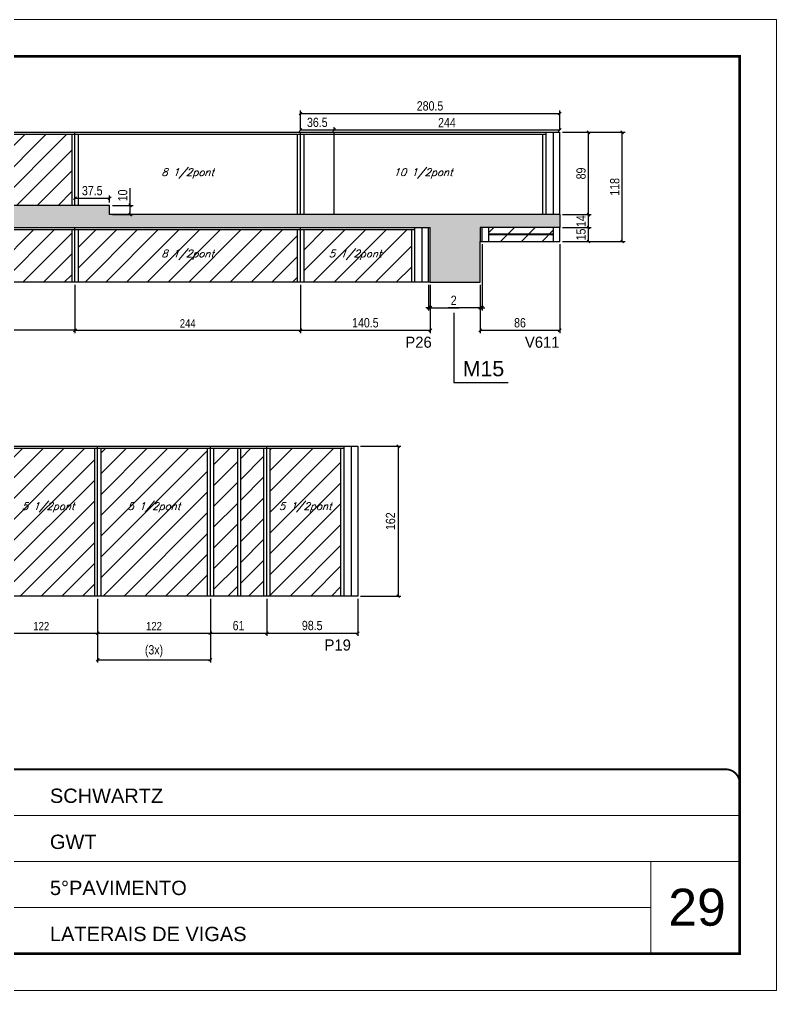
# Model space of a CAD drawing. Extents: x 13154 to 22413, y 1253 to 30260.
# Drawn here: x 13820 to 14639, y 20779 to 21829 of the extents above; entities that cross this region are included whole.
import ezdxf

# ---------------------------------------------------------------- set-up
doc = ezdxf.new("R2010")
doc.units = 0
doc.linetypes.add('CONTINUO', pattern=[0])
doc.linetypes.add('DASHED', pattern=[0.75, 0.5, -0.25])
for name, color, linetype in [('5', 5, 'Continuous'), ('COTA', 241, 'Continuous'), ('NOMENCLATURA', 7, 'Continuous'), ('Painéis', 200, 'Continuous'), ('SARR_2.2x7', 40, 'Continuous'), ('SARR_3.5x7', 81, 'Continuous'), ('texto', 7, 'Continuous')]:
    doc.layers.add(name, color=color, linetype=linetype)
for name, color, linetype, lineweight in [('CARIMBO', 255, 'Continuous', 9), ('Folhas', 255, 'Continuous', 9), ('Hachura', 251, 'Continuous', 9), ('SARRAFO DE PRESSAO', 251, 'DASHED', 9)]:
    doc.layers.add(name, color=color, linetype=linetype, lineweight=lineweight)
doc.styles.add('ARIAL', font='arial.ttf')
doc.styles.add('COTA TECNICA', font='techl___.ttf', dxfattribs={"height": 10})
doc.styles.add('COTA TECNICA-50', font='techl___.ttf', dxfattribs={"height": 9})
doc.styles.add('Romans', font='romans.shx')
doc.styles.add('ROMAS860', font='ROMAS860.SHX')
doc.styles.get("Standard").update_dxf_attribs({"font": 'arial.ttf'})
doc.dimstyles.new('COTA PAINEL-50', dxfattribs={"dimtxt": 9, "dimasz": 3, "dimexe": 3, "dimexo": 3, "dimgap": 3, "dimtad": 1, "dimdec": 1, "dimzin": 12, "dimdsep": 46, "dimtxsty": 'COTA TECNICA-50', "dimblk1": 'OBLIQUE', "dimblk2": 'OBLIQUE', "dimsah": 1, "dimcen": 0.9, "dimclrd": 4, "dimclre": 4, "dimclrt": 240, "dimadec": 1, "dimazin": 3, "dimtfac": 1, "dimtdec": 1, "dimtmove": 0, "dimatfit": 3, "dimfxl": 1, "dimtolj": 1, "dimtzin": 12, "dimarcsym": 0})
doc.dimstyles.new('PAINEL', dxfattribs={"dimtxt": 10, "dimasz": 3, "dimexe": 3, "dimexo": 3, "dimgap": 3, "dimtad": 1, "dimdec": 1, "dimzin": 12, "dimdsep": 46, "dimtxsty": 'COTA TECNICA', "dimblk1": 'OBLIQUE', "dimblk2": 'OBLIQUE', "dimsah": 1, "dimcen": 0.9, "dimclrd": 4, "dimclre": 4, "dimclrt": 240, "dimadec": 1, "dimazin": 3, "dimtfac": 1, "dimtdec": 1, "dimtmove": 0, "dimatfit": 3, "dimfxl": 1, "dimtolj": 1, "dimtzin": 12, "dimarcsym": 0})
pattern_1 = [(45, (-43.253, 0), (-11.22532, 11.22532), [])]

# ---------------------------------------------------------------- blocks, each defined once
blk = doc.blocks.new('9999999999')
at = {"color": 30, "linetype": 'CONTINUO'}
for p, q in [((98564.6, 34379.6), (99584, 34379.6)), ((98564.6, 34329.8), (99488, 34329.8)), ((99584, 34329.8), (99488, 34329.8)), ((99488, 34329.8), (99488, 34230.2)), ((98564.6, 34280), (99488, 34280))]:
    blk.add_line(p, q, dxfattribs=at)
at = {"color": 30, "linetype": 'CONTINUO', "const_width": 2}
blk.add_lwpolyline([(99584, 34230.2), (99584, 34414.4, 0.414214), (99569, 34429.4), (98229, 34429.4, 0.414214), (98214, 34414.4), (98214, 34245.2, 0.414214), (98229, 34230.2), (99584, 34230.2)], format="xyb", dxfattribs=at)
at = {"layer": 'Folhas'}
blk.add_lwpolyline([(98139, 34190.2), (99624, 34190.2), (99624, 35240.2), (98139, 35240.2)], close=True, dxfattribs=at)
at = {"layer": 'Folhas', "color": 30, "const_width": 3}
blk.add_lwpolyline([(98214, 34230.2), (99584, 34230.2), (99584, 35200.2), (98214, 35200.2)], close=True, dxfattribs=at)
at = {"color": 7, "linetype": 'Continuous', "ltscale": 5, "style": 'ARIAL'}
for s, height, p in [('SCHWARTZ', 15.48, (98837.7, 34393.1)), ('GWT', 15.48, (98837.7, 34343.3)), ('5°PAVIMENTO', 15.483, (98837.7, 34293.5)), ('LATERAIS DE VIGAS', 15.483, (98837.7, 34243.7))]:
    blk.add_text(s, height=height, dxfattribs=at).set_placement(p)
blk = doc.blocks.new('_Oblique')
at = {"color": 0, "linetype": 'ByBlock', "lineweight": -2}
blk.add_line((-0.5, -0.5), (0.5, 0.5), dxfattribs=at)
blk = doc.blocks.new('*D687')
at = {"layer": 'COTA', "color": 4, "linetype": 'ByBlock', "lineweight": -2, "transparency": 16777216}
for p, q in [((13880.2, 21542.1), (13880.2, 21490)), ((14124.2, 21542.1), (14124.2, 21490)), ((13880.2, 21493), (14124.2, 21493))]:
    blk.add_line(p, q, dxfattribs=at)
at = {"layer": 'Defpoints', "color": 0, "linetype": 'ByBlock', "transparency": 16777216}
for p in [(13880.2, 21545.1), (14124.2, 21545.1), (14124.2, 21493)]:
    blk.add_point(p, dxfattribs=at)
at = {"layer": 'COTA', "color": 4, "linetype": 'ByBlock', "lineweight": -2, "transparency": 16777216, "xscale": 3, "yscale": 3, "zscale": 3, "rotation": 180}
blk.add_blockref('_Oblique', (13880.2, 21493), dxfattribs=at)
at = {"layer": 'COTA', "color": 4, "linetype": 'ByBlock', "lineweight": -2, "transparency": 16777216, "xscale": 3, "yscale": 3, "zscale": 3}
blk.add_blockref('_Oblique', (14124.2, 21493), dxfattribs=at)
at = {"layer": 'COTA', "color": 240, "linetype": 'ByBlock', "transparency": 16777216, "insert": (14002.2, 21500.5), "char_height": 9, "attachment_point": 5, "style": 'COTA TECNICA-50'}
blk.add_mtext('\\A1;244', dxfattribs=at)
blk = doc.blocks.new('*D711')
at = {"layer": 'COTA', "color": 4, "linetype": 'ByBlock', "lineweight": -2, "transparency": 16777216}
for p, q in [((13636.2, 21542.1), (13636.2, 21490)), ((13880.2, 21542.1), (13880.2, 21490)), ((13880.2, 21493), (13636.2, 21493))]:
    blk.add_line(p, q, dxfattribs=at)
at = {"layer": 'Defpoints', "color": 0, "linetype": 'ByBlock', "transparency": 16777216}
for p in [(13636.2, 21545.1), (13880.2, 21545.1), (13636.2, 21493)]:
    blk.add_point(p, dxfattribs=at)
at = {"layer": 'COTA', "color": 4, "linetype": 'ByBlock', "lineweight": -2, "transparency": 16777216, "xscale": 3, "yscale": 3, "zscale": 3, "rotation": 180}
blk.add_blockref('_Oblique', (13636.2, 21493), dxfattribs=at)
at = {"layer": 'COTA', "color": 4, "linetype": 'ByBlock', "lineweight": -2, "transparency": 16777216, "xscale": 3, "yscale": 3, "zscale": 3}
blk.add_blockref('_Oblique', (13880.2, 21493), dxfattribs=at)
at = {"layer": 'COTA', "color": 240, "linetype": 'ByBlock', "transparency": 16777216, "insert": (13758.2, 21501), "char_height": 10, "attachment_point": 5, "style": 'COTA TECNICA'}
blk.add_mtext('\\A1;244', dxfattribs=at)
blk = doc.blocks.new('*D712')
at = {"layer": 'COTA', "color": 4, "linetype": 'ByBlock', "lineweight": -2, "transparency": 16777216}
for p, q in [((14124.2, 21542.1), (14124.2, 21490)), ((14264.7, 21542.1), (14264.7, 21490)), ((14124.2, 21493), (14264.7, 21493))]:
    blk.add_line(p, q, dxfattribs=at)
at = {"layer": 'Defpoints', "color": 0, "linetype": 'ByBlock', "transparency": 16777216}
for p in [(14124.2, 21545.1), (14264.7, 21545.1), (14264.7, 21493)]:
    blk.add_point(p, dxfattribs=at)
at = {"layer": 'COTA', "color": 4, "linetype": 'ByBlock', "lineweight": -2, "transparency": 16777216, "xscale": 3, "yscale": 3, "zscale": 3, "rotation": 180}
blk.add_blockref('_Oblique', (14124.2, 21493), dxfattribs=at)
at = {"layer": 'COTA', "color": 4, "linetype": 'ByBlock', "lineweight": -2, "transparency": 16777216, "xscale": 3, "yscale": 3, "zscale": 3}
blk.add_blockref('_Oblique', (14264.7, 21493), dxfattribs=at)
at = {"layer": 'COTA', "color": 240, "linetype": 'ByBlock', "transparency": 16777216, "insert": (14194.4, 21501.1), "char_height": 10, "attachment_point": 5, "style": 'COTA TECNICA'}
blk.add_mtext('\\A1;140.5', dxfattribs=at)
blk = doc.blocks.new('*D713')
at = {"layer": 'COTA', "color": 4, "lineweight": -2, "transparency": 16777216}
for p, q in [((14404.7, 21586.1), (14404.7, 21490)), ((14318.7, 21542.1), (14318.7, 21490)), ((14318.7, 21493), (14404.7, 21493))]:
    blk.add_line(p, q, dxfattribs=at)
at = {"layer": 'Defpoints', "color": 0, "transparency": 16777216}
for p in [(14404.7, 21589.1), (14318.7, 21545.1), (14404.7, 21493)]:
    blk.add_point(p, dxfattribs=at)
at = {"layer": 'COTA', "color": 4, "lineweight": -2, "transparency": 16777216, "xscale": 3, "yscale": 3, "zscale": 3, "rotation": 180}
blk.add_blockref('_Oblique', (14318.7, 21493), dxfattribs=at)
at = {"layer": 'COTA', "color": 4, "lineweight": -2, "transparency": 16777216, "xscale": 3, "yscale": 3, "zscale": 3}
blk.add_blockref('_Oblique', (14404.7, 21493), dxfattribs=at)
at = {"layer": 'COTA', "color": 240, "transparency": 16777216, "insert": (14361.7, 21501.1), "char_height": 10, "attachment_point": 5, "style": 'COTA TECNICA'}
blk.add_mtext('\\A1;86', dxfattribs=at)
blk = doc.blocks.new('*D691')
at = {"layer": 'COTA', "color": 4, "lineweight": -2, "transparency": 16777216}
for p, q in [((14407.7, 21604.1), (14438.9, 21604.1)), ((14435.9, 21589.1), (14435.9, 21604.1)), ((14407.7, 21589.1), (14438.9, 21589.1))]:
    blk.add_line(p, q, dxfattribs=at)
at = {"layer": 'Defpoints', "color": 0, "transparency": 16777216}
for p in [(14404.7, 21604.1), (14435.9, 21604.1), (14404.7, 21589.1)]:
    blk.add_point(p, dxfattribs=at)
at = {"layer": 'COTA', "color": 4, "lineweight": -2, "transparency": 16777216, "xscale": 3, "yscale": 3, "zscale": 3}
for p, rotation in [((14435.9, 21604.1), 90), ((14435.9, 21589.1), 270)]:
    blk.add_blockref('_Oblique', p, dxfattribs=dict(at, rotation=rotation))
at = {"layer": 'COTA', "color": 240, "transparency": 16777216, "insert": (14427.8, 21596.6), "char_height": 10, "attachment_point": 5, "rotation": 90, "style": 'COTA TECNICA'}
blk.add_mtext('\\A1;15', dxfattribs=at)
blk = doc.blocks.new('*D692')
at = {"layer": 'COTA', "color": 4, "lineweight": -2, "transparency": 16777216}
for p, q in [((14407.7, 21618.1), (14438.9, 21618.1)), ((14435.9, 21604.1), (14435.9, 21618.1)), ((14407.7, 21604.1), (14438.9, 21604.1))]:
    blk.add_line(p, q, dxfattribs=at)
at = {"layer": 'Defpoints', "color": 0, "transparency": 16777216}
for p in [(14404.7, 21618.1), (14435.9, 21618.1), (14404.7, 21604.1)]:
    blk.add_point(p, dxfattribs=at)
at = {"layer": 'COTA', "color": 4, "lineweight": -2, "transparency": 16777216, "xscale": 3, "yscale": 3, "zscale": 3}
for p, rotation in [((14435.9, 21618.1), 90), ((14435.9, 21604.1), 270)]:
    blk.add_blockref('_Oblique', p, dxfattribs=dict(at, rotation=rotation))
at = {"layer": 'COTA', "color": 240, "transparency": 16777216, "insert": (14427.8, 21611.1), "char_height": 10, "attachment_point": 5, "rotation": 90, "style": 'COTA TECNICA'}
blk.add_mtext('\\A1;14', dxfattribs=at)
blk = doc.blocks.new('*D702')
at = {"layer": 'COTA', "color": 4, "linetype": 'ByBlock', "lineweight": -2, "transparency": 16777216}
for p, q in [((13782.7, 21202.6), (13782.7, 21162.6)), ((13904.7, 21202.6), (13904.7, 21162.6)), ((13782.7, 21165.6), (13904.7, 21165.6))]:
    blk.add_line(p, q, dxfattribs=at)
at = {"layer": 'Defpoints', "color": 0, "linetype": 'ByBlock', "transparency": 16777216}
for p in [(13782.7, 21205.6), (13904.7, 21205.6), (13904.7, 21165.6)]:
    blk.add_point(p, dxfattribs=at)
at = {"layer": 'COTA', "color": 4, "linetype": 'ByBlock', "lineweight": -2, "transparency": 16777216, "xscale": 3, "yscale": 3, "zscale": 3, "rotation": 180}
blk.add_blockref('_Oblique', (13782.7, 21165.6), dxfattribs=at)
at = {"layer": 'COTA', "color": 4, "linetype": 'ByBlock', "lineweight": -2, "transparency": 16777216, "xscale": 3, "yscale": 3, "zscale": 3}
blk.add_blockref('_Oblique', (13904.7, 21165.6), dxfattribs=at)
at = {"layer": 'COTA', "color": 240, "linetype": 'ByBlock', "transparency": 16777216, "insert": (13843.7, 21173.2), "char_height": 9, "attachment_point": 5, "style": 'COTA TECNICA-50'}
blk.add_mtext('\\A1;122', dxfattribs=at)
blk = doc.blocks.new('*D703')
at = {"layer": 'COTA', "color": 4, "linetype": 'ByBlock', "lineweight": -2, "transparency": 16777216}
for p, q in [((13904.7, 21202.6), (13904.7, 21162.6)), ((14026.7, 21202.6), (14026.7, 21162.6)), ((13904.7, 21165.6), (14026.7, 21165.6))]:
    blk.add_line(p, q, dxfattribs=at)
at = {"layer": 'Defpoints', "color": 0, "linetype": 'ByBlock', "transparency": 16777216}
for p in [(13904.7, 21205.6), (14026.7, 21205.6), (14026.7, 21165.6)]:
    blk.add_point(p, dxfattribs=at)
at = {"layer": 'COTA', "color": 4, "linetype": 'ByBlock', "lineweight": -2, "transparency": 16777216, "xscale": 3, "yscale": 3, "zscale": 3, "rotation": 180}
blk.add_blockref('_Oblique', (13904.7, 21165.6), dxfattribs=at)
at = {"layer": 'COTA', "color": 4, "linetype": 'ByBlock', "lineweight": -2, "transparency": 16777216, "xscale": 3, "yscale": 3, "zscale": 3}
blk.add_blockref('_Oblique', (14026.7, 21165.6), dxfattribs=at)
at = {"layer": 'COTA', "color": 240, "linetype": 'ByBlock', "transparency": 16777216, "insert": (13965.7, 21173.2), "char_height": 9, "attachment_point": 5, "style": 'COTA TECNICA-50'}
blk.add_mtext('\\A1;122', dxfattribs=at)
blk = doc.blocks.new('*D704')
at = {"layer": 'COTA', "color": 4, "lineweight": -2, "transparency": 16777216}
for p, q in [((14026.7, 21202.6), (14026.7, 21162.6)), ((14087.7, 21202.6), (14087.7, 21162.6)), ((14026.7, 21165.6), (14087.7, 21165.6))]:
    blk.add_line(p, q, dxfattribs=at)
at = {"layer": 'Defpoints', "color": 0, "transparency": 16777216}
for p in [(14026.7, 21205.6), (14087.7, 21205.6), (14087.7, 21165.6)]:
    blk.add_point(p, dxfattribs=at)
at = {"layer": 'COTA', "color": 4, "lineweight": -2, "transparency": 16777216, "xscale": 3, "yscale": 3, "zscale": 3, "rotation": 180}
blk.add_blockref('_Oblique', (14026.7, 21165.6), dxfattribs=at)
at = {"layer": 'COTA', "color": 4, "lineweight": -2, "transparency": 16777216, "xscale": 3, "yscale": 3, "zscale": 3}
blk.add_blockref('_Oblique', (14087.7, 21165.6), dxfattribs=at)
at = {"layer": 'COTA', "color": 240, "transparency": 16777216, "insert": (14057.2, 21173.7), "char_height": 10, "attachment_point": 5, "style": 'COTA TECNICA'}
blk.add_mtext('\\A1;61', dxfattribs=at)
blk = doc.blocks.new('*D705')
at = {"layer": 'COTA', "color": 4, "lineweight": -2, "transparency": 16777216}
for p, q in [((13904.7, 21202.6), (13904.7, 21133.8)), ((14026.7, 21202.6), (14026.7, 21133.8)), ((13904.7, 21136.8), (14026.7, 21136.8))]:
    blk.add_line(p, q, dxfattribs=at)
at = {"layer": 'Defpoints', "color": 0, "transparency": 16777216}
for p in [(13904.7, 21205.6), (14026.7, 21205.6), (14026.7, 21136.8)]:
    blk.add_point(p, dxfattribs=at)
at = {"layer": 'COTA', "color": 4, "lineweight": -2, "transparency": 16777216, "xscale": 3, "yscale": 3, "zscale": 3, "rotation": 180}
blk.add_blockref('_Oblique', (13904.7, 21136.8), dxfattribs=at)
at = {"layer": 'COTA', "color": 4, "lineweight": -2, "transparency": 16777216, "xscale": 3, "yscale": 3, "zscale": 3}
blk.add_blockref('_Oblique', (14026.7, 21136.8), dxfattribs=at)
at = {"layer": 'COTA', "color": 240, "transparency": 16777216, "insert": (13965.7, 21146.1), "char_height": 10, "attachment_point": 5, "style": 'COTA TECNICA'}
blk.add_mtext('\\A1;(3x)', dxfattribs=at)
blk = doc.blocks.new('*D706')
at = {"layer": 'COTA', "color": 4, "lineweight": -2, "transparency": 16777216}
for p, q in [((14087.7, 21202.6), (14087.7, 21162.6)), ((14186.2, 21202.6), (14186.2, 21162.6)), ((14087.7, 21165.6), (14186.2, 21165.6))]:
    blk.add_line(p, q, dxfattribs=at)
at = {"layer": 'Defpoints', "color": 0, "transparency": 16777216}
for p in [(14087.7, 21205.6), (14186.2, 21205.6), (14186.2, 21165.6)]:
    blk.add_point(p, dxfattribs=at)
at = {"layer": 'COTA', "color": 4, "lineweight": -2, "transparency": 16777216, "xscale": 3, "yscale": 3, "zscale": 3, "rotation": 180}
blk.add_blockref('_Oblique', (14087.7, 21165.6), dxfattribs=at)
at = {"layer": 'COTA', "color": 4, "lineweight": -2, "transparency": 16777216, "xscale": 3, "yscale": 3, "zscale": 3}
blk.add_blockref('_Oblique', (14186.2, 21165.6), dxfattribs=at)
at = {"layer": 'COTA', "color": 240, "transparency": 16777216, "insert": (14136.9, 21173.8), "char_height": 10, "attachment_point": 5, "style": 'COTA TECNICA'}
blk.add_mtext('\\A1;98.5', dxfattribs=at)
blk = doc.blocks.new('*D715')
at = {"layer": 'COTA', "color": 4, "lineweight": -2, "transparency": 16777216}
for p, q in [((14189.2, 21367.6), (14232.8, 21367.6)), ((14229.8, 21367.6), (14229.8, 21205.6)), ((14189.2, 21205.6), (14232.8, 21205.6))]:
    blk.add_line(p, q, dxfattribs=at)
at = {"layer": 'Defpoints', "color": 0, "transparency": 16777216}
for p in [(14186.2, 21367.6), (14186.2, 21205.6), (14229.8, 21205.6)]:
    blk.add_point(p, dxfattribs=at)
at = {"layer": 'COTA', "color": 4, "lineweight": -2, "transparency": 16777216, "xscale": 3, "yscale": 3, "zscale": 3}
for p, rotation in [((14229.8, 21367.6), 90), ((14229.8, 21205.6), 270)]:
    blk.add_blockref('_Oblique', p, dxfattribs=dict(at, rotation=rotation))
at = {"layer": 'COTA', "color": 240, "transparency": 16777216, "insert": (14221.7, 21286.6), "char_height": 10, "attachment_point": 5, "rotation": 90, "style": 'COTA TECNICA'}
blk.add_mtext('\\A1;162', dxfattribs=at)
blk = doc.blocks.new('*D1573')
at = {"layer": 'COTA', "color": 4, "lineweight": -2, "transparency": 16777216}
for p, q in [((13880.2, 21631.1), (13880.2, 21638.8)), ((13880.2, 21635.8), (13917.7, 21635.8)), ((13917.7, 21631.1), (13917.7, 21638.8))]:
    blk.add_line(p, q, dxfattribs=at)
at = {"layer": 'Defpoints', "color": 0, "transparency": 16777216}
for p in [(13917.7, 21635.8), (13880.2, 21628.1), (13917.7, 21628.1)]:
    blk.add_point(p, dxfattribs=at)
at = {"layer": 'COTA', "color": 4, "lineweight": -2, "transparency": 16777216, "xscale": 3, "yscale": 3, "zscale": 3, "rotation": 180}
blk.add_blockref('_Oblique', (13880.2, 21635.8), dxfattribs=at)
at = {"layer": 'COTA', "color": 4, "lineweight": -2, "transparency": 16777216, "xscale": 3, "yscale": 3, "zscale": 3}
blk.add_blockref('_Oblique', (13917.7, 21635.8), dxfattribs=at)
at = {"layer": 'COTA', "color": 240, "transparency": 16777216, "insert": (13898.9, 21644), "char_height": 10, "attachment_point": 5, "style": 'COTA TECNICA'}
blk.add_mtext('\\A1;37.5', dxfattribs=at)
blk = doc.blocks.new('*D1574')
at = {"layer": 'COTA', "color": 4, "lineweight": -2, "transparency": 16777216}
for p, q in [((13940, 21628.1), (13940, 21646.6)), ((13920.7, 21628.1), (13943, 21628.1)), ((13940, 21618.1), (13940, 21628.1)), ((13920.7, 21618.1), (13943, 21618.1))]:
    blk.add_line(p, q, dxfattribs=at)
at = {"layer": 'Defpoints', "color": 0, "transparency": 16777216}
for p in [(13917.7, 21628.1), (13940, 21628.1), (13917.7, 21618.1)]:
    blk.add_point(p, dxfattribs=at)
at = {"layer": 'COTA', "color": 4, "lineweight": -2, "transparency": 16777216, "xscale": 3, "yscale": 3, "zscale": 3}
for p, rotation in [((13940, 21628.1), 90), ((13940, 21618.1), 270)]:
    blk.add_blockref('_Oblique', p, dxfattribs=dict(at, rotation=rotation))
at = {"layer": 'COTA', "color": 240, "transparency": 16777216, "insert": (13931.9, 21638.9), "char_height": 10, "attachment_point": 5, "rotation": 90, "style": 'COTA TECNICA'}
blk.add_mtext('\\A1;10', dxfattribs=at)
blk = doc.blocks.new('*D1575')
at = {"layer": 'COTA', "color": 4, "lineweight": -2, "transparency": 16777216}
for p, q in [((14320.7, 21586.1), (14320.7, 21514.5)), ((14318.7, 21542.1), (14318.7, 21514.5)), ((14318.7, 21517.5), (14283.9, 21517.5)), ((14320.7, 21517.5), (14318.7, 21517.5)), ((14320.7, 21517.5), (14323.7, 21517.5))]:
    blk.add_line(p, q, dxfattribs=at)
at = {"layer": 'Defpoints', "color": 0, "transparency": 16777216}
for p in [(14320.7, 21589.1), (14318.7, 21545.1), (14318.7, 21517.5)]:
    blk.add_point(p, dxfattribs=at)
at = {"layer": 'COTA', "color": 4, "lineweight": -2, "transparency": 16777216, "xscale": 3, "yscale": 3, "zscale": 3}
blk.add_blockref('_Oblique', (14318.7, 21517.5), dxfattribs=at)
at = {"layer": 'COTA', "color": 4, "lineweight": -2, "transparency": 16777216, "xscale": 3, "yscale": 3, "zscale": 3, "rotation": 180}
blk.add_blockref('_Oblique', (14320.7, 21517.5), dxfattribs=at)
at = {"layer": 'COTA', "color": 240, "transparency": 16777216, "insert": (14290, 21525.5), "char_height": 10, "attachment_point": 5, "style": 'COTA TECNICA'}
blk.add_mtext('\\A1;2', dxfattribs=at)
blk = doc.blocks.new('*D1576')
at = {"layer": 'COTA', "color": 4, "lineweight": -2, "transparency": 16777216}
for p, q in [((14262.7, 21542.1), (14262.7, 21514.5)), ((14264.7, 21542.1), (14264.7, 21514.5)), ((14262.7, 21517.5), (14259.7, 21517.5)), ((14262.7, 21517.5), (14264.7, 21517.5)), ((14264.7, 21517.5), (14296, 21517.5))]:
    blk.add_line(p, q, dxfattribs=at)
at = {"layer": 'Defpoints', "color": 0, "transparency": 16777216}
for p in [(14262.7, 21545.1), (14264.7, 21545.1), (14264.7, 21517.5)]:
    blk.add_point(p, dxfattribs=at)
at = {"layer": 'COTA', "color": 4, "lineweight": -2, "transparency": 16777216, "xscale": 3, "yscale": 3, "zscale": 3}
blk.add_blockref('_Oblique', (14262.7, 21517.5), dxfattribs=at)
at = {"layer": 'COTA', "color": 4, "lineweight": -2, "transparency": 16777216, "xscale": 3, "yscale": 3, "zscale": 3, "rotation": 180}
blk.add_blockref('_Oblique', (14264.7, 21517.5), dxfattribs=at)
at = {"layer": 'COTA', "color": 240, "transparency": 16777216, "insert": (14290, 21525.5), "char_height": 10, "attachment_point": 5, "style": 'COTA TECNICA'}
blk.add_mtext('\\A1;2', dxfattribs=at)
blk = doc.blocks.new('*D1577')
at = {"layer": 'COTA', "color": 4, "lineweight": -2, "transparency": 16777216}
for p, q in [((14124.2, 21710.1), (14124.2, 21730.5)), ((14124.2, 21727.5), (14404.7, 21727.5)), ((14404.7, 21710.1), (14404.7, 21730.5))]:
    blk.add_line(p, q, dxfattribs=at)
at = {"layer": 'Defpoints', "color": 0, "transparency": 16777216}
for p in [(14404.7, 21727.5), (14124.2, 21707.1), (14404.7, 21707.1)]:
    blk.add_point(p, dxfattribs=at)
at = {"layer": 'COTA', "color": 4, "lineweight": -2, "transparency": 16777216, "xscale": 3, "yscale": 3, "zscale": 3, "rotation": 180}
blk.add_blockref('_Oblique', (14124.2, 21727.5), dxfattribs=at)
at = {"layer": 'COTA', "color": 4, "lineweight": -2, "transparency": 16777216, "xscale": 3, "yscale": 3, "zscale": 3}
blk.add_blockref('_Oblique', (14404.7, 21727.5), dxfattribs=at)
at = {"layer": 'COTA', "color": 240, "transparency": 16777216, "insert": (14264.4, 21735.6), "char_height": 10, "attachment_point": 5, "style": 'COTA TECNICA'}
blk.add_mtext('\\A1;280.5', dxfattribs=at)
blk = doc.blocks.new('*D1578')
at = {"layer": 'COTA', "color": 4, "lineweight": -2, "transparency": 16777216}
for p, q in [((14124.2, 21710.1), (14124.2, 21712.6)), ((14124.2, 21709.6), (14160.7, 21709.6)), ((14160.7, 21710.1), (14160.7, 21712.6))]:
    blk.add_line(p, q, dxfattribs=at)
at = {"layer": 'Defpoints', "color": 0, "transparency": 16777216}
for p in [(14124.2, 21707.1), (14160.7, 21709.6), (14160.7, 21707.1)]:
    blk.add_point(p, dxfattribs=at)
at = {"layer": 'COTA', "color": 4, "lineweight": -2, "transparency": 16777216, "xscale": 3, "yscale": 3, "zscale": 3, "rotation": 180}
blk.add_blockref('_Oblique', (14124.2, 21709.6), dxfattribs=at)
at = {"layer": 'COTA', "color": 4, "lineweight": -2, "transparency": 16777216, "xscale": 3, "yscale": 3, "zscale": 3}
blk.add_blockref('_Oblique', (14160.7, 21709.6), dxfattribs=at)
at = {"layer": 'COTA', "color": 240, "transparency": 16777216, "insert": (14142.4, 21717.8), "char_height": 10, "attachment_point": 5, "style": 'COTA TECNICA'}
blk.add_mtext('\\A1;36.5', dxfattribs=at)
blk = doc.blocks.new('*D1579')
at = {"layer": 'COTA', "color": 4, "lineweight": -2, "transparency": 16777216}
for p, q in [((14160.7, 21710.1), (14160.7, 21712.6)), ((14160.7, 21709.6), (14404.7, 21709.6)), ((14404.7, 21710.1), (14404.7, 21712.6))]:
    blk.add_line(p, q, dxfattribs=at)
at = {"layer": 'Defpoints', "color": 0, "transparency": 16777216}
for p in [(14160.7, 21707.1), (14404.7, 21709.6), (14404.7, 21707.1)]:
    blk.add_point(p, dxfattribs=at)
at = {"layer": 'COTA', "color": 4, "lineweight": -2, "transparency": 16777216, "xscale": 3, "yscale": 3, "zscale": 3, "rotation": 180}
blk.add_blockref('_Oblique', (14160.7, 21709.6), dxfattribs=at)
at = {"layer": 'COTA', "color": 4, "lineweight": -2, "transparency": 16777216, "xscale": 3, "yscale": 3, "zscale": 3}
blk.add_blockref('_Oblique', (14404.7, 21709.6), dxfattribs=at)
at = {"layer": 'COTA', "color": 240, "transparency": 16777216, "insert": (14282.7, 21717.6), "char_height": 10, "attachment_point": 5, "style": 'COTA TECNICA'}
blk.add_mtext('\\A1;244', dxfattribs=at)
blk = doc.blocks.new('*D1580')
at = {"layer": 'COTA', "color": 4, "lineweight": -2, "transparency": 16777216}
for p, q in [((14407.7, 21707.1), (14438.9, 21707.1)), ((14435.9, 21618.1), (14435.9, 21707.1)), ((14407.7, 21618.1), (14438.9, 21618.1))]:
    blk.add_line(p, q, dxfattribs=at)
at = {"layer": 'Defpoints', "color": 0, "transparency": 16777216}
for p in [(14404.7, 21707.1), (14435.9, 21707.1), (14404.7, 21618.1)]:
    blk.add_point(p, dxfattribs=at)
at = {"layer": 'COTA', "color": 4, "lineweight": -2, "transparency": 16777216, "xscale": 3, "yscale": 3, "zscale": 3}
for p, rotation in [((14435.9, 21707.1), 90), ((14435.9, 21618.1), 270)]:
    blk.add_blockref('_Oblique', p, dxfattribs=dict(at, rotation=rotation))
at = {"layer": 'COTA', "color": 240, "transparency": 16777216, "insert": (14427.8, 21662.6), "char_height": 10, "attachment_point": 5, "rotation": 90, "style": 'COTA TECNICA'}
blk.add_mtext('\\A1;89', dxfattribs=at)
blk = doc.blocks.new('*D1581')
at = {"layer": 'COTA', "color": 4, "lineweight": -2, "transparency": 16777216}
for p, q in [((14407.7, 21707.1), (14475.4, 21707.1)), ((14472.4, 21589.1), (14472.4, 21707.1)), ((14407.7, 21589.1), (14475.4, 21589.1))]:
    blk.add_line(p, q, dxfattribs=at)
at = {"layer": 'Defpoints', "color": 0, "transparency": 16777216}
for p in [(14404.7, 21707.1), (14472.4, 21707.1), (14404.7, 21589.1)]:
    blk.add_point(p, dxfattribs=at)
at = {"layer": 'COTA', "color": 4, "lineweight": -2, "transparency": 16777216, "xscale": 3, "yscale": 3, "zscale": 3}
for p, rotation in [((14472.4, 21707.1), 90), ((14472.4, 21589.1), 270)]:
    blk.add_blockref('_Oblique', p, dxfattribs=dict(at, rotation=rotation))
at = {"layer": 'COTA', "color": 240, "transparency": 16777216, "insert": (14464.3, 21648.1), "char_height": 10, "attachment_point": 5, "rotation": 90, "style": 'COTA TECNICA'}
blk.add_mtext('\\A1;118', dxfattribs=at)

msp = doc.modelspace()

# ---------------------------------------------------------------- hatches: boundary and pattern name
at = {"layer": 'COTA'}
h = msp.add_hatch(dxfattribs=at)
h.set_pattern_fill('AR-CONC', color=256, scale=0.03)
h.set_pattern_definition([(50, (49.6595, 0), (5.4655401, -0.4781726), [0.5715, -6.2865]), (355, (49.6595, 0), (-1.0573026, 5.7317054), [0.4572, -5.0292175]), (100.451445, (50.115, -0.04), (4.4082374, 5.2535326), [0.4857003, -5.3427073]), (46.1842, (49.6595, 1.524), (8.1323712, -1.2612698), [0.85725, -9.42975]), (96.635558, (50.337, 1.419), (7.122124, 7.4227837), [0.7285507, -8.0140682]), (351.18415, (49.6595, 1.524), (7.122124, 7.4227837), [0.685799, -7.543792]), (21, (50.4215, 1.143), (4.5484317, -3.06795595), [0.5715, -6.2865]), (326, (50.4215, 1.143), (1.8540609, 5.525639), [0.4572, -5.0292]), (71.451445, (50.8005, 0.8873), (6.4024926, 2.4576831), [0.4857003, -5.3426981]), (37.5, (49.6595, 0), (0.0926581, 2.53665117), [0, -4.96824, 0, -5.1054, 0, -5.04825]), (7.5, (49.6595, 0), (2.00458988, 3.00541724), [0, -2.91084, 0, -4.85394, 0, -1.92405]), (327.5, (47.9602, 0), (4.06771786, -0.17186232), [0, -1.905, 0, -5.9436, 0, -7.8867]), (317.5, (47.1982, 0), (4.44387544, 0.76279473), [0, -2.4765, 0, -3.94716, 0, -5.6007])])
h.paths.add_polyline_path([(13917.67, 21618.14), (13917.67, 21628.14), (13636.17, 21628.14), (13636.17, 21604.14), (14264.67, 21604.14), (14264.67, 21545.14), (14318.67, 21545.14), (14318.67, 21589.14), (14318.67, 21604.14), (14404.67, 21604.14), (14404.67, 21618.14)])
at = {"layer": 'Hachura', "linetype": 'ByBlock'}
h = msp.add_hatch(dxfattribs=at)
h.set_pattern_fill('ANSI31', color=256, scale=5)
h.set_pattern_definition(pattern_1)
h.paths.add_polyline_path([(13654.67, 21704.94), (13654.67, 21628.14), (13876.67, 21628.14), (13876.67, 21704.94)])
h.paths.add_polyline_path([(13654.67, 21601.94), (13654.67, 21545.14), (13876.67, 21545.14), (13876.67, 21601.94)])
h.paths.add_polyline_path([(13883.67, 21545.14), (14120.67, 21545.14), (14120.67, 21601.94), (13883.67, 21601.94)])
h.paths.add_polyline_path([(14244.17, 21545.14), (14244.17, 21601.94), (14127.67, 21601.94), (14127.67, 21545.14)])
h = msp.add_hatch(dxfattribs=at)
h.set_pattern_fill('ANSI31', color=256, scale=5)
h.set_pattern_definition([(45, (-19.253, 0), (-11.22532, 11.22532), [])])
h.paths.add_polyline_path([(14397.67, 21597.14), (14397.67, 21604.14), (14327.67, 21604.14), (14327.67, 21597.14)])
h.paths.add_polyline_path([(14397.67, 21589.14), (14397.67, 21596.14), (14327.67, 21596.14), (14327.67, 21589.14)])
h.paths.add_polyline_path([(14397.67, 21596.14), (14397.67, 21597.14), (14327.67, 21597.14), (14327.67, 21596.14)])
h = msp.add_hatch(dxfattribs=at)
h.set_pattern_fill('ANSI31', color=256, scale=5)
h.set_pattern_definition(pattern_1)
h.paths.add_polyline_path([(13644.67, 21365.42), (13644.67, 21249.62), (13734.17, 21249.62), (13734.17, 21365.42)])
h.paths.add_polyline_path([(13801.17, 21365.42), (13801.17, 21205.62), (13901.17, 21205.62), (13901.17, 21365.42)])
h.paths.add_polyline_path([(13908.17, 21205.62), (14023.17, 21205.62), (14023.17, 21365.42), (13908.17, 21365.42)])
h.paths.add_polyline_path([(14030.17, 21205.62), (14056, 21205.62), (14056, 21365.42), (14030.17, 21365.42)])
h.paths.add_polyline_path([(14059.5, 21205.62), (14084.17, 21205.62), (14084.17, 21365.42), (14059.5, 21365.42)])
h.paths.add_polyline_path([(14091.17, 21205.62), (14167.67, 21205.62), (14167.67, 21365.42), (14091.17, 21365.42)])

# ---------------------------------------------------------------- linework, layer by layer
at = {"layer": 'COTA'}
for p, q in [((14404.67, 21618.14), (14404.67, 21604.14)), ((14318.67, 21545.14), (14318.67, 21589.14)), ((14264.67, 21545.14), (14318.67, 21545.14))]:
    msp.add_line(p, q, dxfattribs=at)
at = {"layer": 'NOMENCLATURA', "linetype": 'Continuous'}
for p in [(14290.24, 21511.9), (14349.09, 21436.14)]:
    msp.add_line(p, (14290.24, 21436.14), dxfattribs=at)
at = {"layer": 'Painéis', "linetype": 'Continuous'}
for p, q in [((13636.17, 21707.14), (14404.67, 21707.14)), ((13880.17, 21628.14), (13880.17, 21707.14)), ((14124.17, 21618.14), (14124.17, 21707.14)), ((14160.67, 21618.14), (14160.67, 21707.14)), ((14404.67, 21618.14), (14404.67, 21707.14)), ((13917.67, 21628.14), (13636.17, 21628.14)), ((13917.67, 21618.14), (13917.67, 21628.14)), ((14404.67, 21618.14), (13917.67, 21618.14)), ((13636.17, 21604.14), (14264.67, 21604.14)), ((13880.17, 21545.14), (13880.17, 21604.14)), ((14124.17, 21545.14), (14124.17, 21604.14)), ((14262.67, 21545.14), (14262.67, 21604.14)), ((14264.67, 21545.14), (14264.67, 21604.14)), ((14404.67, 21604.14), (14318.67, 21604.14)), ((14318.67, 21604.14), (14318.67, 21589.14)), ((14320.67, 21589.14), (14320.67, 21604.14)), ((14404.67, 21589.14), (14404.67, 21604.14)), ((14318.67, 21589.14), (14404.67, 21589.14)), ((14264.67, 21545.14), (13636.17, 21545.14)), ((13782.67, 21367.62), (14186.17, 21367.62)), ((13904.67, 21205.62), (13904.67, 21367.62)), ((14026.67, 21205.62), (14026.67, 21367.62)), ((14087.67, 21205.62), (14087.67, 21367.62)), ((14186.17, 21367.62), (14186.17, 21205.62)), ((14186.17, 21205.62), (13782.67, 21205.62))]:
    msp.add_line(p, q, dxfattribs=at)
at = {"layer": 'SARR_2.2x7', "linetype": 'Continuous'}
for p, q in [((13651.17, 21704.94), (13880.17, 21704.94)), ((13880.17, 21704.94), (14124.17, 21704.94)), ((14124.17, 21704.94), (14389.67, 21704.94)), ((14397.67, 21707.14), (14397.67, 21618.14)), ((13651.17, 21601.94), (13880.17, 21601.94)), ((13880.17, 21601.94), (14124.17, 21601.94)), ((14124.17, 21601.94), (14247.67, 21601.94)), ((14255.67, 21604.14), (14255.67, 21545.14)), ((14327.67, 21604.14), (14327.67, 21589.14)), ((14397.67, 21604.14), (14397.67, 21589.14)), ((14397.67, 21597.14), (14327.67, 21597.14)), ((14397.67, 21596.14), (14327.67, 21596.14)), ((14179.17, 21367.62), (14179.17, 21205.62)), ((13797.67, 21365.42), (13904.67, 21365.42)), ((13904.67, 21365.42), (14026.67, 21365.42)), ((14026.67, 21365.42), (14087.67, 21365.42)), ((14087.67, 21365.42), (14171.17, 21365.42))]:
    msp.add_line(p, q, dxfattribs=at)
at = {"layer": 'SARR_3.5x7'}
for p, q in [((13876.67, 21704.94), (13876.67, 21628.14)), ((13883.67, 21704.94), (13883.67, 21628.14)), ((14120.67, 21704.94), (14120.67, 21618.14)), ((14127.67, 21704.94), (14127.67, 21618.14)), ((14386.17, 21704.94), (14386.17, 21618.14)), ((14389.67, 21707.14), (14389.67, 21618.14)), ((13876.67, 21601.94), (13876.67, 21545.14)), ((13883.67, 21601.94), (13883.67, 21545.14)), ((14120.67, 21601.94), (14120.67, 21545.14)), ((14127.67, 21601.94), (14127.67, 21545.14)), ((14244.17, 21601.94), (14244.17, 21545.14)), ((14247.67, 21604.14), (14247.67, 21545.14)), ((14171.17, 21367.62), (14171.17, 21205.62)), ((13901.17, 21365.42), (13901.17, 21205.62)), ((13908.17, 21365.42), (13908.17, 21205.62)), ((14023.17, 21365.42), (14023.17, 21205.62)), ((14030.17, 21365.42), (14030.17, 21205.62)), ((14056, 21365.42), (14056, 21205.62)), ((14059.5, 21205.62), (14059.5, 21365.42)), ((14084.17, 21365.42), (14084.17, 21205.62)), ((14091.17, 21365.42), (14091.17, 21205.62)), ((14167.67, 21365.42), (14167.67, 21205.62))]:
    msp.add_line(p, q, dxfattribs=at)

# ---------------------------------------------------------------- block references
at = {"layer": 'SARRAFO DE PRESSAO', "color": 6, "linetype": 'ByBlock'}
msp.add_blockref('9999999999', (-84984.6, -13411.06), dxfattribs=at)

# ---------------------------------------------------------------- texts
at = {"layer": '5', "linetype": 'Continuous', "style": 'ROMAS860'}
for s, p in [('P26', (14237.66, 21474.17)), ('V611', (14367.03, 21474.17)), ('P19', (14150.22, 21146.81))]:
    msp.add_text(s, height=12, rotation=359.99996, dxfattribs=at).set_placement(p)
at = {"layer": 'CARIMBO', "style": 'ARIAL'}
msp.add_text('29', height=40, dxfattribs=at).set_placement((14522.24, 20849.29))
at = {"layer": 'NOMENCLATURA', "linetype": 'Continuous'}
msp.add_text('M15', height=16.5, dxfattribs=at).set_placement((14299.79, 21443.34))
at = {"layer": 'texto', "color": 2, "char_height": 8, "attachment_point": 5, "style": 'Romans'}
for s, insert in [('{\\Q19;\\C256;8 1/2pont}', (14002.17, 21662.64)), ('{\\Q19;\\C256;10 1/2pont}', (14256.92, 21662.64)), ('{\\Q19;\\C256;8 1/2pont}', (14002.17, 21574.64)), ('{\\Q19;\\C256;5 1/2pont}', (14183.42, 21574.64)), ('{\\Q19;\\C256;5 1/2pont}', (13851.17, 21301.62)), ('{\\Q19;\\C256;5 1/2pont}', (13965.67, 21301.62)), ('{\\Q19;\\C256;5 1/2pont}', (14129.42, 21301.62))]:
    msp.add_mtext(s, dxfattribs=dict(at, insert=insert))

# ---------------------------------------------------------------- dimensions: what is measured, and where the dimension line sits
at = {"layer": 'COTA'}
for base, p1, p2, picture, middle in [((14404.67, 21727.48), (14124.17, 21707.14), (14404.67, 21707.14), '*D1577', (14264.42, 21735.61)), ((14160.67, 21709.57), (14124.17, 21707.14), (14160.67, 21707.14), '*D1578', (14142.42, 21717.79)), ((13917.67, 21635.76), (13880.17, 21628.14), (13917.67, 21628.14), '*D1573', (13898.92, 21643.98)), ((14404.67, 21492.97), (14318.67, 21545.14), (14404.67, 21589.14), '*D713', (14361.67, 21501.1)), ((14087.67, 21165.61), (14026.67, 21205.62), (14087.67, 21205.62), '*D704', (14057.17, 21173.71)), ((14186.17, 21165.61), (14087.67, 21205.62), (14186.17, 21205.62), '*D706', (14136.92, 21173.75))]:
    dim = msp.add_linear_dim(base=base, p1=p1, p2=p2, dimstyle='PAINEL', dxfattribs=at)
    dim.commit()
    dim.dimension.update_dxf_attribs({"geometry": picture, "text_midpoint": middle})
dim = msp.add_linear_dim(base=(14404.67, 21709.57), p1=(14160.67, 21707.14), p2=(14404.67, 21707.14), dimstyle='PAINEL', override={"dimtmove": 1}, dxfattribs=at)
dim.commit()
dim.dimension.update_dxf_attribs({"geometry": '*D1579', "text_midpoint": (14282.67, 21717.64)})
for base, p1, p2, picture, middle in [((14435.92, 21707.14), (14404.67, 21618.14), (14404.67, 21707.14), '*D1580', (14427.81, 21662.64)), ((14472.36, 21707.14), (14404.67, 21589.14), (14404.67, 21707.14), '*D1581', (14464.26, 21648.14)), ((13939.97, 21628.14), (13917.67, 21618.14), (13917.67, 21628.14), '*D1574', (13931.86, 21638.86)), ((14229.77, 21205.62), (14186.17, 21367.62), (14186.17, 21205.62), '*D715', (14221.67, 21286.62))]:
    dim = msp.add_linear_dim(base=base, p1=p1, p2=p2, angle=90, dimstyle='PAINEL', dxfattribs=at)
    dim.commit()
    dim.dimension.update_dxf_attribs({"geometry": picture, "text_midpoint": middle})
for base, p1, p2, picture, middle in [((14435.92, 21618.14), (14404.67, 21604.14), (14404.67, 21618.14), '*D692', (14435.92, 21611.14)), ((14435.92, 21604.14), (14404.67, 21589.14), (14404.67, 21604.14), '*D691', (14435.92, 21596.64))]:
    dim = msp.add_linear_dim(base=base, p1=p1, p2=p2, angle=90, dimstyle='PAINEL', dxfattribs=at)
    dim.commit()
    dim.dimension.update_dxf_attribs({"geometry": picture, "text_midpoint": middle, "dimtype": 160})
for base, p1, p2, picture in [((14318.67, 21517.51), (14320.67, 21589.14), (14318.67, 21545.14), '*D1575'), ((14264.67, 21517.51), (14262.67, 21545.14), (14264.67, 21545.14), '*D1576')]:
    dim = msp.add_linear_dim(base=base, p1=p1, p2=p2, dimstyle='PAINEL', dxfattribs=at)
    dim.commit()
    dim.dimension.update_dxf_attribs({"geometry": picture, "text_midpoint": (14289.96, 21517.51), "dimtype": 160})
at = {"layer": 'COTA', "linetype": 'ByBlock'}
dim = msp.add_linear_dim(base=(13636.17, 21492.97), p1=(13880.17, 21545.14), p2=(13636.17, 21545.14), angle=180, dimstyle='PAINEL', dxfattribs=at)
dim.commit()
dim.dimension.update_dxf_attribs({"geometry": '*D711', "text_midpoint": (13758.17, 21501.05)})
for base, p1, p2, picture, middle in [((14124.17, 21492.97), (13880.17, 21545.14), (14124.17, 21545.14), '*D687', (14002.17, 21500.54)), ((13904.67, 21165.61), (13782.67, 21205.62), (13904.67, 21205.62), '*D702', (13843.67, 21173.16))]:
    dim = msp.add_linear_dim(base=base, p1=p1, p2=p2, angle=180, dimstyle='COTA PAINEL-50', override={"dimarcsym": 1}, dxfattribs=at)
    dim.commit()
    dim.dimension.update_dxf_attribs({"geometry": picture, "text_midpoint": middle})
dim = msp.add_linear_dim(base=(14264.67, 21492.97), p1=(14124.17, 21545.14), p2=(14264.67, 21545.14), dimstyle='PAINEL', dxfattribs=at)
dim.commit()
dim.dimension.update_dxf_attribs({"geometry": '*D712', "text_midpoint": (14194.42, 21501.08)})
dim = msp.add_linear_dim(base=(14026.67, 21165.61), p1=(13904.67, 21205.62), p2=(14026.67, 21205.62), dimstyle='COTA PAINEL-50', override={"dimarcsym": 1}, dxfattribs=at)
dim.commit()
dim.dimension.update_dxf_attribs({"geometry": '*D703', "text_midpoint": (13965.67, 21173.16)})
at = {"layer": 'COTA'}
dim = msp.add_linear_dim(base=(14026.67, 21136.84), p1=(13904.67, 21205.62), p2=(14026.67, 21205.62), text='(3x)', dimstyle='PAINEL', dxfattribs=at)
dim.commit()
dim.dimension.update_dxf_attribs({"geometry": '*D705', "text_midpoint": (13965.67, 21146.06)})

doc.saveas('drawing.dxf')
